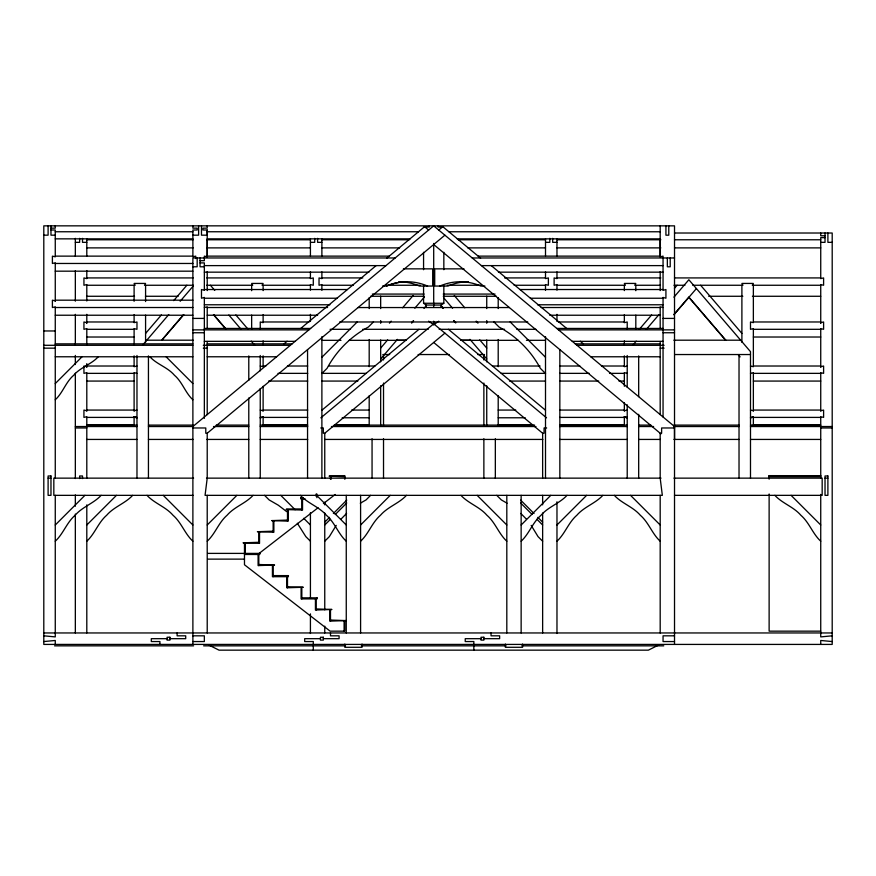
<?xml version="1.0" encoding="UTF-8"?>
<svg xmlns="http://www.w3.org/2000/svg" width="876" height="876" viewBox="0 0 876 876"><rect width="100%" height="100%" fill="white"/><g stroke="black" fill="none" stroke-linecap="round" stroke-linejoin="round"><path stroke-width="1.31" d="M200.046 260.687L204.349 260.687L204.349 256.131L207.218 256.821L207.218 239.312M207.218 225.844L207.218 228.143L202.914 228.143L202.914 230.005L207.218 230.005L207.218 235.173L201.48 235.173L201.48 225.844M663.055 416.998L663.055 297.424L665.924 298.234L665.924 289.529L663.055 290.35L663.055 256.131L660.186 256.821L660.186 239.236M674.52 439.434L674.52 426.535L433.697 225.855L192.884 426.535M336.22 525.381L329.343 536.627L324.755 541.215M145.58 333.417L161.381 314.977M173.678 300.632L186.851 285.258M142.613 345.078L168.761 314.583M180.171 301.267L193.41 285.828M162.367 339.362L183.588 314.604M161.907 340.195L183.752 314.714M389.448 323.167L391.2 321.12M402.61 307.805L413.154 295.508M380.666 348.068L387.674 339.888M414.819 308.21L424.455 296.975M380.666 358.952L397.452 339.362M411.6 322.861L413.373 320.791M423.973 308.418L425.747 306.359M411.851 322.872L413.603 320.824M639.327 329.31L651.624 314.977M674.454 288.335L677.093 285.258M632.855 345.078L636.228 341.158M646.346 329.354L659.004 314.583M673.929 297.172L688.854 279.751L750.491 351.67L750.491 478.143M673.83 314.604L688.854 297.074L725.985 340.392M673.994 314.714L696.409 288.565M341.038 519.096L346.578 513.435M55.265 383.557L82.048 356.773M55.265 399.774C62.897 392.798 65.722 382.056 73.726 375.235C80.559 367.219 91.301 364.394 98.276 356.773M55.265 524.998L84.917 495.345M55.265 541.215C63.368 533.769 66.696 522.523 75.161 515.23C82.453 506.766 93.699 503.437 101.134 495.345M86.801 524.998L116.453 495.345M86.801 541.215C94.904 533.769 98.232 522.523 106.697 515.23C113.989 506.766 125.235 503.437 132.67 495.345M321.886 357.277L357.277 321.897M321.886 373.494L327.055 368.336A101.233 101.233 0 0 1 368.336 327.055L373.494 321.897M207.218 524.998L236.87 495.345M207.218 541.215C215.31 533.769 218.639 522.523 227.103 515.23C234.396 506.766 245.641 503.437 253.087 495.345M324.755 522.129L329.54 517.344M333.373 513.511L346.765 500.119M324.755 524.998L330.493 519.249M335.278 514.475L346.754 502.988M370.625 495.345L366.037 499.922L360.321 503.218M360.594 524.998L390.247 495.345M360.594 541.215C368.697 533.769 372.015 522.523 380.491 515.23C387.772 506.766 399.029 503.437 406.464 495.345M521.143 524.998L550.796 495.345M521.143 541.215C529.235 533.769 532.564 522.523 541.039 515.23C548.321 506.766 559.567 503.437 567.013 495.345M556.972 524.998L586.624 495.345M556.972 541.215C565.075 533.769 568.404 522.523 576.868 515.23C584.161 506.766 595.406 503.437 602.852 495.345M287.492 520.07L271.724 520.607L288.204 521.143L288.204 510.029M301.826 508.956L286.594 508.956L286.058 509.58L302.538 510.029L302.538 498.926M300.72 328.445L376.122 265.614M283.966 343.863L287.12 341.246M386.809 258.168L424.586 226.687L428.638 230.07M438.766 230.07L442.818 226.698L480.595 258.179M192.884 427.97L205.783 427.97L205.783 433.248L207.218 433.248L444.899 235.184M321.886 410.22L418.98 329.31M320.868 417.83L433.697 323.802L546.525 417.83M320.747 427.97L323.321 427.97L323.321 433.248L324.755 433.248L444.899 333.132M259.165 553.391L318.054 507.751M323.408 503.601L335.19 494.48M423.568 285.817L423.568 303.26L426.097 305.045L441.307 305.045L443.836 303.26L443.836 285.817M428.627 321.174L433.697 324.755L438.766 321.174M344.826 479.281L344.826 475.635L329.058 476.172L344.826 476.708M300.764 497.875L300.84 498.915L305.144 498.926M260.249 418.027L263.118 416.976M750.491 418.027L753.36 416.976M658.675 644.988L648.36 650.156L219.044 650.156L208.718 644.988M204.349 307.52L207.218 306.83L207.218 328.434M136.974 366.015L134.105 366.705L134.105 355.82M134.105 410.756L136.974 410.067M260.249 417.403L263.118 416.713L263.118 425.112L307.717 425.112L260.249 425.101M627.216 366.015L624.347 366.705L624.347 355.82M820.735 322.653L823.604 321.974L823.604 329.31L820.735 328.62L820.735 367.274M750.491 373.362L753.36 372.672L753.36 411.041M624.347 410.756L627.216 410.067M820.735 366.705L823.604 366.015L823.604 373.362L820.735 372.672L820.735 411.074M300.687 497.907L303.468 497.853M750.491 417.403L753.36 416.713L753.36 425.112L820.735 425.112L750.491 425.101M258.814 542.288L243.046 542.824L259.537 543.361L259.537 532.247M820.735 410.756L823.604 410.067L823.604 417.403L820.735 416.713L820.735 478.143M43.8 641.55L55.265 640.476L55.265 644.418M832.2 635.823L820.735 636.896L820.735 494.403M424.159 227.037L429.306 227.037L429.306 225.844M443.245 227.048L438.099 227.048L438.099 225.855M50.972 228.143L55.265 228.143L55.265 225.844M50.972 230.005L55.265 230.005L55.265 256.821L52.396 256.131L52.396 263.468L55.265 262.778L55.265 301.245M55.265 231.757L192.884 231.757M207.218 231.757L418.498 231.757M448.906 231.768L660.186 231.768M674.509 233.016L832.2 233.016L832.2 644.418L43.8 644.418L43.8 225.844L674.52 225.855L674.52 644.418M43.8 235.173L48.103 235.173L48.103 225.844M55.265 235.173L50.972 235.173L50.972 225.844M192.884 235.173L198.611 235.173L198.611 225.844M825.028 235.775L820.735 235.775L820.735 233.016M825.028 237.637L820.735 237.637L820.735 278.612L823.604 277.922L823.604 285.258L820.735 284.569L820.735 323.452M55.265 238.852L192.884 238.852M207.218 238.852L410.231 238.852M457.173 238.863L660.186 238.863M86.801 239.772L193.158 239.772M206.791 239.772L310.422 239.772M321.886 239.772L409.158 239.772M458.247 239.772L545.507 239.772M556.972 239.772L660.843 239.772M674.509 239.772L820.735 239.772M75.336 242.345L79.639 242.345L79.639 238.349M86.801 242.345L82.508 242.345L82.508 238.349M310.422 242.345L314.725 242.345L314.725 238.349M321.886 242.345L317.594 242.345L317.594 238.349M545.507 242.345L549.81 242.345L549.81 238.349M556.972 242.345L552.679 242.345L552.679 238.349M820.735 242.345L825.028 242.345L825.028 233.016M832.2 242.345L827.897 242.345L827.897 233.016M86.801 247.886L193.158 247.886M206.791 247.886L310.422 247.886M321.886 247.886L399.609 247.886M467.784 247.886L545.507 247.886M556.972 247.886L660.843 247.886M674.509 247.886L820.735 247.886M55.265 256.131L192.884 256.131M207.218 256.131L389.262 256.131M478.154 256.131L660.186 256.131M395.153 257.971L192.884 257.971L192.884 644.418M472.241 257.971L674.52 257.971M200.046 262.899L204.349 262.899L204.349 290.35L201.48 289.529L201.48 298.234L204.349 297.424L204.349 418.356M55.265 263.468L192.884 263.468M204.349 265.614L385.988 265.614M481.417 265.614L663.055 265.614M192.884 266.786L197.177 266.786L197.177 257.971M204.349 266.786L200.046 266.786L200.046 257.971M403.387 268.855L432.689 268.855L432.689 286.058L419.451 286.058A99.941 70.671 90 0 0 398.941 281.754L407.055 281.754A99.941 70.671 90 0 0 386.546 286.058L382.494 286.058M464.006 268.855L434.715 268.855L434.715 286.058L447.954 286.058A99.941 70.671 -90 0 1 468.452 281.754L460.349 281.754M55.265 271.177L192.884 271.177M204.349 272.162L368.971 272.162M498.433 272.162L663.055 272.162M86.801 277.922L193.158 277.922M206.791 277.922L310.422 277.922M321.886 277.922L362.795 277.922M504.598 277.922L545.507 277.922M556.972 277.922L660.843 277.922M674.509 277.922L820.735 277.922M86.801 285.258L135.178 285.258L134.105 283.43L145.58 283.43L144.496 285.258L193.388 285.258M206.725 285.258L252.726 285.258L251.653 283.43L263.118 283.43L262.044 285.258L310.422 285.258M321.886 285.258L353.247 285.258M385.977 285.258L420.064 285.258M447.34 285.258L481.428 285.258M514.146 285.258L545.507 285.258M556.972 285.258L625.42 285.258L624.347 283.43L635.812 283.43L634.739 285.258L660.449 285.258M673.972 285.258L684.933 285.258M692.774 285.258L742.968 285.258L741.895 283.43L753.36 283.43L752.287 285.258L820.735 285.258M484.91 286.058L480.858 286.058A99.941 70.671 90 0 0 439.84 286.058M204.349 289.529L347.422 289.529M519.983 289.529L663.055 289.529M372.344 294.073L424.159 294.073M443.245 294.073L495.06 294.073M86.801 296.274L134.532 296.274M145.438 296.274L178.156 296.274M370.471 296.274L424.159 296.274M443.245 296.274L496.418 296.274M708.673 296.274L742.837 296.274M752.407 296.274L820.735 296.274M204.349 298.234L336.964 298.234M530.429 298.234L663.055 298.234M55.265 300.183L192.884 300.183M423.568 303.26L443.836 303.26M204.349 304.771L329.891 304.771M537.503 304.771L663.055 304.771M55.265 307.52L192.884 307.52M207.218 307.52L327.591 307.52M358.043 307.553L509.361 307.553M541.182 307.52L660.186 307.52M55.265 315.229L192.884 315.229M207.218 315.229L317.649 315.229M549.756 315.229L660.186 315.229M192.884 318.415L204.349 318.415M663.055 318.415L674.52 318.415M86.801 321.974L134.105 321.974M263.118 321.974L309.075 321.974M339.614 321.974L527.779 321.974M558.33 321.974L624.347 321.974M753.36 321.974L820.735 321.974M204.349 328.445L310.586 328.445M556.818 328.445L663.055 328.445M86.801 329.31L134.105 329.31M330.077 329.31L350.52 329.31M362.795 329.31L428.244 329.31M439.15 329.31L504.598 329.31M516.873 329.31L535.97 329.31M753.36 329.31L820.735 329.31M192.884 329.88L308.867 329.88M558.538 329.88L674.52 329.88M43.8 330.964L55.265 330.964M192.884 332.749L204.349 332.749M663.055 332.749L674.52 332.749M86.801 337.019L134.105 337.019M753.36 337.019L820.735 337.019M146.807 340.195L193.158 340.195M396.883 340.195L406.431 340.195M460.962 340.195L470.511 340.195M673.852 340.195L740.669 340.195M321.886 340.326L340.983 340.326M349.163 340.326L406.431 340.326M460.973 340.326L518.242 340.326M526.421 340.326L545.507 340.326M204.349 341.344L295.103 341.344M572.302 341.344L663.055 341.344M55.265 343.863L192.884 343.863M207.218 343.863L292.08 343.863M575.324 343.874L660.186 343.874M43.8 345.297L192.884 345.297M203.309 345.297L290.361 345.297M577.043 345.308L664.096 345.308M43.8 348.166L55.265 348.166M203.309 348.166L207.218 348.166M660.186 348.177L664.096 348.177M382.9 354.539L389.667 354.539M418.126 354.539L449.279 354.539M477.727 354.539L484.505 354.539M674.63 354.539L750.491 354.539M55.265 356.773L192.884 356.773M207.218 356.773L276.597 356.773M590.807 356.773L660.186 356.773M86.801 366.015L134.105 366.015M263.118 366.015L265.822 366.015M287.448 366.015L307.717 366.015M328.653 366.015L374.939 366.015M492.465 366.015L540.065 366.015M559.676 366.015L579.879 366.015M601.44 366.015L624.347 366.015M753.36 366.015L820.735 366.015M86.801 373.362L134.105 373.362M277.988 373.362L307.717 373.362M321.886 373.362L366.124 373.362M501.269 373.362L545.507 373.362M559.676 373.362L589.318 373.362M609.532 373.362L624.347 373.362M753.36 373.362L820.735 373.362M86.801 381.071L134.105 381.071M268.527 381.071L307.717 381.071M321.886 381.071L357.89 381.071M509.514 381.071L545.507 381.071M559.676 381.071L598.746 381.071M618.96 381.071L624.347 381.071M753.36 381.071L820.735 381.071M86.801 410.067L134.105 410.067M263.118 410.067L307.717 410.067M351.626 410.067L369.19 410.067M498.203 410.067L515.778 410.067M559.676 410.067L624.347 410.067M753.36 410.067L820.735 410.067M134.105 416.976L136.974 418.027M624.347 416.976L627.216 418.027M86.801 417.403L134.105 417.403M263.118 417.403L307.717 417.403M559.676 417.403L624.347 417.403M753.36 417.403L820.735 417.403M342.166 417.775L369.19 417.775M498.203 417.775L525.239 417.775M136.974 425.101L86.801 425.101L134.105 425.112L134.105 416.713L135.189 416.976M148.438 425.101L193.191 425.101M216.241 425.101L248.784 425.101M334.161 425.101L534.601 425.101M627.216 425.101L559.676 425.101L624.347 425.112L624.347 416.713L625.431 416.976M638.681 425.101L650.89 425.101M673.94 425.101L739.026 425.101M335.409 425.112L369.19 425.112L369.19 395.788M531.995 425.112L498.203 425.112L498.203 395.788M75.336 426.535L136.974 426.535M148.438 426.535L193.191 426.535M213.525 426.535L248.784 426.535M260.249 426.535L307.706 426.535M331.435 426.535L535.97 426.535M559.676 426.535L627.216 426.535M638.681 426.535L653.595 426.535M673.94 426.535L739.026 426.535M750.491 426.535L832.2 426.535M75.336 427.97L86.801 427.97M546.657 427.97L544.073 427.97L544.073 433.248L542.638 433.248L433.697 342.461M674.52 427.97L661.621 427.97L661.621 433.248L660.186 433.248L660.186 478.143L662.333 495.345L205.061 495.345L207.218 478.143L207.218 433.248M820.735 427.97L832.2 427.97M86.801 439.434L136.974 439.434M148.438 439.434L193.191 439.434M206.747 439.434L248.784 439.434M260.249 439.434L307.706 439.434M324.602 439.434L542.802 439.434M559.676 439.434L627.216 439.434M638.681 439.434L660.384 439.434M673.94 439.434L739.026 439.434M750.491 439.434L820.735 439.434M769.128 475.788L820.735 475.69L769.128 475.635L769.128 479.172M769.128 476.007L820.735 475.92M769.128 476.708L820.735 476.708M48.103 478.143L50.972 478.143M193.596 478.143L53.83 478.143L53.83 495.345L193.158 495.345M206.495 478.143L661.041 478.143M673.907 478.143L822.17 478.143L822.17 495.345L674.498 495.345M825.028 478.143L827.897 478.143M273.148 531.174L257.38 531.71L273.87 532.247L273.87 521.143M207.82 553.391L259.8 553.402M244.481 554.475L259.712 554.475L259.876 553.424M207.82 559.129L244.481 559.129M258.814 564.505L274.582 565.042L258.102 565.578L258.102 554.475M273.148 575.609L288.467 575.62M287.492 586.723L303.26 587.259L286.77 587.796L286.77 576.693M301.826 597.837L317.134 597.837M316.159 608.94L331.927 609.477L315.437 610.014L315.437 598.91M330.493 620.055L346.261 620.591L329.77 621.128L329.77 610.014M820.735 631.158L769.128 631.158L769.128 493.987M43.8 632.954L674.52 632.954M674.739 632.954L832.2 632.954M192.884 635.823L204.349 635.823L204.349 641.55L192.884 641.55M674.52 635.823L663.055 635.823L663.055 641.55L674.52 641.55M167.075 638.681L151.307 638.681L151.307 641.55L159.914 641.55L159.914 644.418M169.944 638.681L185.712 638.681L185.712 635.823L177.116 635.823L177.116 632.954M320.452 638.681L304.684 638.681L304.684 641.55L313.29 641.55L313.29 644.418M323.321 638.681L339.089 638.681L339.089 635.823L330.493 635.823L330.493 632.954M481.001 638.681L465.233 638.681L465.233 641.55L473.839 641.55L473.839 644.418M483.87 638.681L499.638 638.681L499.638 635.823L491.042 635.823L491.042 632.954M54.553 645.853L193.596 645.853M203.626 645.853L345.538 645.853M361.306 645.853L506.087 645.853M521.855 645.853L663.767 645.853M832.2 641.55L820.735 640.476L820.735 644.418M43.8 635.823L55.265 636.896L55.265 495.345M663.055 307.52L660.186 306.841L660.186 328.434M750.491 366.015L753.36 366.705L753.36 328.62L750.491 329.31L750.491 321.974L753.36 322.653L753.36 285.258M627.216 373.362L624.347 372.672L624.347 386.272M750.491 410.067L753.36 410.756M624.347 416.713L627.216 417.403M55.265 300.862L52.396 300.183L52.396 307.52L55.265 306.83L55.265 478.143M86.801 322.653L83.932 321.974L83.932 329.31L86.801 328.62L86.801 345.374M260.249 366.015L263.118 366.705L263.118 355.82M136.974 373.362L134.105 372.672L134.105 411.041M86.801 366.705L83.932 366.015L83.932 373.362L86.801 372.672L86.801 411.074M260.249 410.067L263.118 410.756M134.105 416.713L136.974 417.403M86.801 410.756L83.932 410.067L83.932 417.403L86.801 416.713L86.801 478.143M288.379 575.609L288.379 576.693L272.436 576.693L272.436 565.578M317.057 597.837L317.057 598.91L301.103 598.91L301.103 587.796M507.073 503.218L501.357 499.922L496.769 495.345M286.671 511.628L278.294 505.2L269.14 499.922L264.552 495.345M491.272 265.614L566.684 328.445M580.284 341.246L583.438 343.874M433.697 244.513L660.953 433.883M448.413 329.31L545.507 410.22M520.815 513.435L526.356 519.096M791.083 495.345L820.735 524.998M774.866 495.345C782.301 503.437 793.547 506.766 800.839 515.23C809.304 522.523 812.632 533.769 820.735 541.215M510.128 321.897L545.507 357.277M493.9 321.897L499.068 327.055A101.233 101.233 0 0 1 540.35 368.336L545.507 373.494M630.534 495.345L660.186 524.998M614.317 495.345C621.752 503.437 632.998 506.766 640.29 515.23C648.766 522.523 652.083 533.769 660.186 541.215M520.64 500.119L534.031 513.511M537.853 517.344L542.638 522.129M520.64 502.988L532.115 514.475M536.9 519.249L542.638 524.998M542.638 541.215L538.05 536.627L531.174 525.381M477.157 495.345L506.81 524.998M460.94 495.345C468.375 503.437 479.621 506.766 486.914 515.23C495.378 522.523 498.707 533.769 506.81 541.215M316.608 495.345L346.261 524.998M166.09 356.773L192.884 383.557M300.391 495.345C307.826 503.437 319.072 506.766 326.365 515.23C334.84 522.523 338.158 533.769 346.261 541.215M149.873 356.773C156.848 364.394 167.59 367.219 174.423 375.235C182.427 382.056 185.252 392.798 192.884 399.774M280.769 495.345L295.113 509.69M303.731 518.296L310.422 524.998M310.422 541.215L305.834 536.627L297.347 523.279M163.232 495.345L192.884 524.998M147.004 495.345C154.45 503.437 165.695 506.766 172.988 515.23C181.452 522.523 184.781 533.769 192.884 541.215M700.625 285.258L741.895 333.417M738.358 354.824L740.121 356.893M688.854 297.38L725.558 340.195M454.25 295.508L464.784 307.805M476.205 321.12L477.957 323.167M443.825 297.993L452.574 308.21M479.73 339.888L486.738 348.068M440.77 305.33L443.42 308.418M454.031 320.791L455.794 322.861M469.941 339.362L486.738 358.952M441.197 306.118L442.96 308.188M453.582 320.583L455.356 322.642M210.382 285.258L214.773 290.383M235.841 314.977L248.138 329.31M228.844 315.031L241.13 329.354M251.237 341.158L254.609 345.078M213.645 314.604L225.132 328.018M213.47 314.714L225.701 328.982M741.895 285.258L741.895 342.297M739.026 354.539L739.026 478.143M670.217 257.971L670.217 266.786L667.348 266.786L667.348 257.971M668.782 225.855L668.782 235.184L665.924 235.184L665.924 225.855M660.186 225.855L660.186 256.821M660.186 271.582L660.186 290.591M660.186 341.487L660.186 414.589M660.186 495.345L660.186 632.954M638.681 355.897L638.681 396.642M638.681 414.304L638.681 478.143M635.812 285.258L635.812 290.69M635.812 315.13L635.812 329.069M627.216 329.31L627.216 321.974L624.347 322.653L624.347 314.648M627.216 355.492L627.216 387.137M627.216 404.789L627.216 478.143M624.347 285.258L624.347 290.602M624.347 340.863L624.347 344.947M624.347 402.588L624.347 411.041M559.841 349.634L559.841 478.143M556.972 238.819L556.972 255.989M556.972 271.889L556.972 278.612L554.114 277.922L554.114 285.258L556.972 284.569L556.972 290.153M556.972 314.331L556.972 321.437M556.972 501.762L556.972 633.479M545.507 238.819L545.507 255.989M545.507 271.889L545.507 278.612L548.376 277.922L548.376 285.258L545.507 284.569L545.507 290.295M545.507 336.647L545.507 478.143M542.638 433.248L542.638 478.143M542.638 495.345L542.638 504.883M542.638 513.051L542.638 632.954M522.578 644.057L522.578 647.287L505.375 647.287L505.375 644.057M521.143 495.345L521.143 632.954M506.81 495.345L506.81 632.954M498.203 297.643L498.203 308.571M498.203 339.505L498.203 366.705M495.334 438.745L495.334 478.143M486.738 296.121L486.738 308.571M486.738 320.572L486.738 323.288M486.738 339.998L486.738 361.854M486.738 385.747L486.738 424.98M483.87 354.539L483.87 359.97M483.87 383.053L483.87 425.167M483.87 438.745L483.87 478.143M473.839 645.568L473.839 650.156M443.836 252.277L443.836 269.72M441.307 305.045L441.307 307.443M433.697 243.44L433.697 307.443M433.697 321.174L433.697 324.755M426.097 305.045L426.097 307.443M423.568 252.277L423.568 269.72M383.524 354.539L383.524 359.97M383.524 383.053L383.524 425.167M383.524 438.745L383.524 478.143M380.666 296.121L380.666 308.571M380.666 320.572L380.666 323.288M380.666 339.998L380.666 361.854M380.666 385.747L380.666 424.98M372.059 438.745L372.059 478.143M369.19 297.643L369.19 308.571M369.19 339.505L369.19 366.705M362.029 644.057L362.029 647.287L344.826 647.287L344.826 644.057M360.594 495.345L360.594 632.954M346.261 495.345L346.261 632.954M344.826 621.128L344.826 631.158L330.142 631.158L244.481 564.768L244.481 543.361M344.104 621.128L344.104 631.158M331.205 476.708L331.205 479.172M330.493 476.708L330.493 479.172M330.493 610.014L330.493 621.128M324.755 433.248L324.755 478.143M324.755 502.156L324.755 504.883M324.755 513.051L324.755 609.795M324.755 626.143L324.755 632.954M321.886 238.819L321.886 255.989M321.886 271.889L321.886 278.612L319.028 277.922L319.028 285.258L321.886 284.569L321.886 290.295M321.886 336.647L321.886 478.143M316.871 493.987L316.871 497.688M316.159 493.987L316.159 496.451M316.159 598.91L316.159 610.014M313.29 645.568L313.29 650.156M310.422 238.819L310.422 255.989M310.422 271.889L310.422 278.612L313.29 277.922L313.29 285.258L310.422 284.569L310.422 290.153M310.422 314.331L310.422 321.437M310.422 512.69L310.422 597.914M310.422 613.879L310.422 633.479M307.553 349.634L307.553 478.143M301.826 498.926L301.826 510.029M301.826 587.796L301.826 598.91M287.492 510.029L287.492 521.143M287.492 576.693L287.492 587.796M273.148 521.143L273.148 532.247M273.148 565.578L273.148 576.693M263.118 285.258L263.118 290.602M263.118 314.648L263.118 322.653L260.249 321.974L260.249 329.31M263.118 340.863L263.118 344.947M263.118 386.272L263.118 411.041M260.249 355.492L260.249 370.833M260.249 388.495L260.249 478.143M258.814 532.247L258.814 543.361M258.814 554.475L258.814 565.578M251.653 285.258L251.653 290.69M251.653 315.13L251.653 329.069M248.784 355.897L248.784 380.337M248.784 398L248.784 478.143M245.203 543.361L245.203 553.391M207.218 230.005L207.218 256.821M207.218 271.571L207.218 290.591M207.218 341.476L207.218 414.589M207.218 495.345L207.218 632.954M195.742 258.573L195.742 256.131L192.884 256.821L192.884 230.005L197.177 230.005L197.177 228.143L192.884 228.143L192.884 225.844M148.438 355.897L148.438 478.143M145.58 285.258L145.58 301.552M145.58 315.13L145.58 342.297M136.974 355.492L136.974 478.143M134.105 285.258L134.105 301.289M134.105 314.648L134.105 322.653L136.974 321.974L136.974 329.31L134.105 328.62L134.105 344.947M86.801 238.819L86.801 255.989M86.801 270.553L86.801 278.612L83.932 277.922L83.932 285.258L86.801 284.569L86.801 300.983M86.801 314.331L86.801 323.452M86.801 363.628L86.801 367.274M86.801 504.883L86.801 632.954M82.508 478.57L82.508 475.986L79.639 475.986L79.639 478.57M75.336 238.349L75.336 256.186M75.336 270.793L75.336 301.158M75.336 314.331L75.336 345.374M75.336 355.437L75.336 364.536M75.336 373.176L75.336 478.526M75.336 494.929L75.336 506.24M75.336 514.059L75.336 632.954M386.546 286.058A99.941 70.671 -90 0 1 427.565 286.058M50.972 475.986L48.103 475.986L48.103 495.345L50.972 495.345L50.972 475.986M827.897 475.986L825.028 475.986L825.028 495.345L827.897 495.345L827.897 475.986M169.944 637.257L167.075 637.257L167.075 640.115L169.944 640.115L169.944 637.257M323.321 637.257L320.452 637.257L320.452 640.115L323.321 640.115L323.321 637.257M483.87 637.257L481.001 637.257L481.001 640.115L483.87 640.115L483.87 637.257"/></g></svg>
